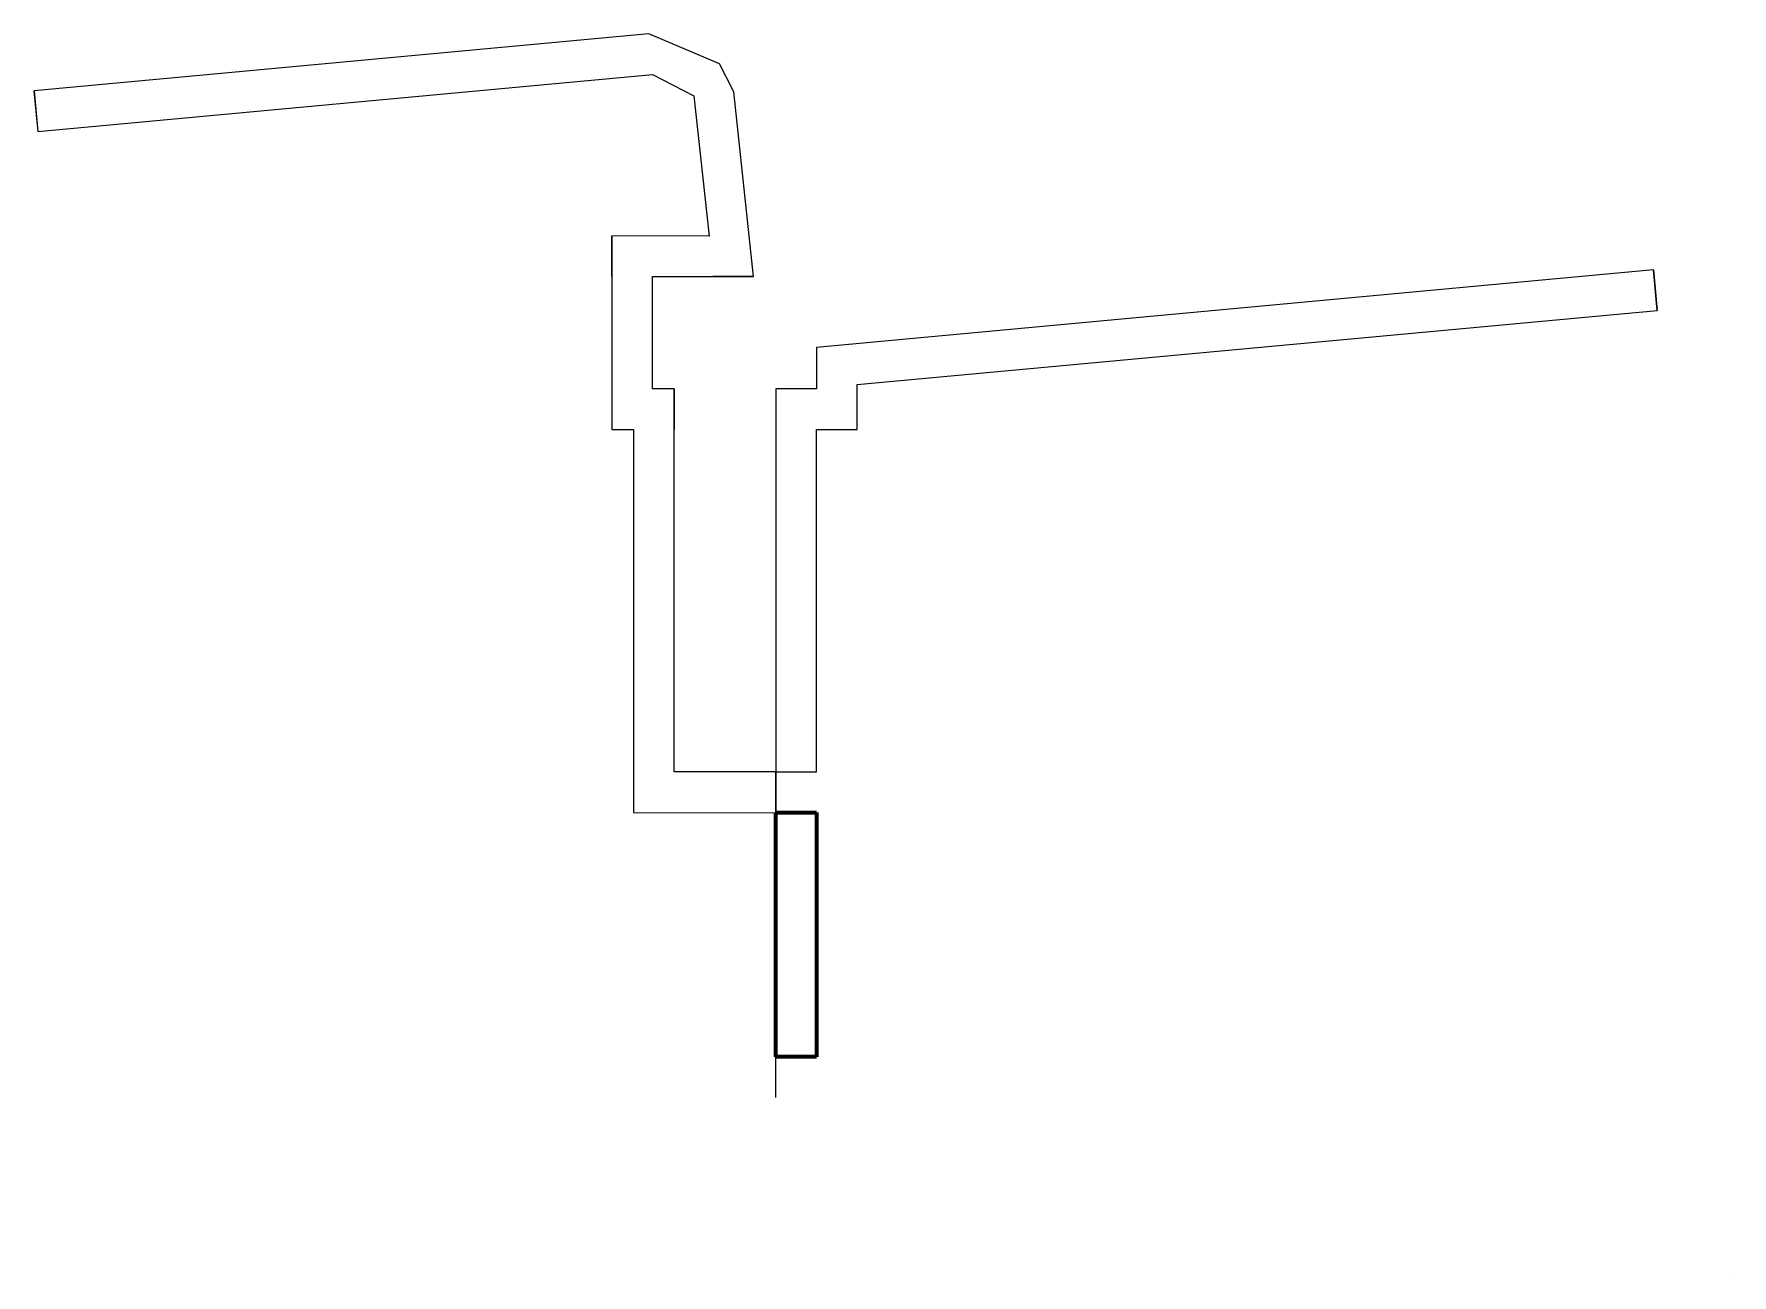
# Model space of a CAD drawing. Header units: metres. Extents: x 10.2 to 81, y 0 to 39.7.
# Drawn here: x 59.798 to 63.974, y 36.648 to 39.699 of the extents above; entities that cross this region are included whole.
import ezdxf

# ---------------------------------------------------------------- set-up
doc = ezdxf.new("R2010")
doc.units = ezdxf.units.M
doc.header["$LTSCALE"] = 0.2
doc.linetypes.add('ACAD_ISO02W100', pattern=[15, 12, -3])
doc.layers.add('Canaletas', color=4, linetype='Continuous')

msp = doc.modelspace()

# ---------------------------------------------------------------- linework, layer by layer
at = {"layer": 'Canaletas'}
for p, q in [((61.2192, 39.1023), (61.2192, 39.2023)), ((61.2192, 39.1023), (61.2192, 39.1023)), ((61.3729, 38.8265), (61.3729, 38.7265)), ((63.974, 36.6484), (63.974, 36.6484))]:
    msp.add_line(p, q, dxfattribs=at)
for points in [[(59.8081, 39.4594), (61.3192, 39.5992), (61.4211, 39.5465), (61.4587, 39.2019), (61.2192, 39.2023), (61.2192, 38.7265), (61.2729, 38.7265), (61.2729, 37.785), (61.6229, 37.7848), (61.6229, 37.8848), (61.3729, 37.8848), (61.3729, 38.8265), (61.3192, 38.8265), (61.3192, 39.1023), (61.5674, 39.1023), (61.5196, 39.5568), (61.4841, 39.6258), (61.3105, 39.6988), (59.7989, 39.559)], [(61.7228, 37.8848), (61.7228, 38.7265), (61.8229, 38.7265), (61.8229, 38.8374), (63.7899, 39.0192), (63.7812, 39.1188), (61.7229, 38.9283), (61.7229, 38.8265), (61.6229, 38.8265), (61.6229, 37.8848)]]:
    msp.add_lwpolyline(points, close=True, dxfattribs=at)
for points in [[(59.7983, 39.5589), (59.8081, 39.4594)], [(61.5674, 39.1023), (61.4674, 39.1023)], [(63.7812, 39.1188), (63.7899, 39.0192)], [(61.7229, 38.7265), (61.8229, 38.7265), (61.8229, 38.8374)], [(61.6229, 37.8848), (61.7229, 37.8848)], [(61.6229, 37.8848), (61.6229, 37.7848), (61.7229, 37.7848)], [(61.6229, 37.085), (61.623, 37.185), (61.623, 37.185)]]:
    msp.add_lwpolyline(points, dxfattribs=at)
at = {"layer": 'Canaletas', "linetype": 'ACAD_ISO02W100', "lineweight": 100}
msp.add_lwpolyline([(61.6229, 37.7849), (61.7228, 37.7849), (61.7228, 37.185), (61.6229, 37.185)], close=True, dxfattribs=at)

doc.saveas('drawing.dxf')
